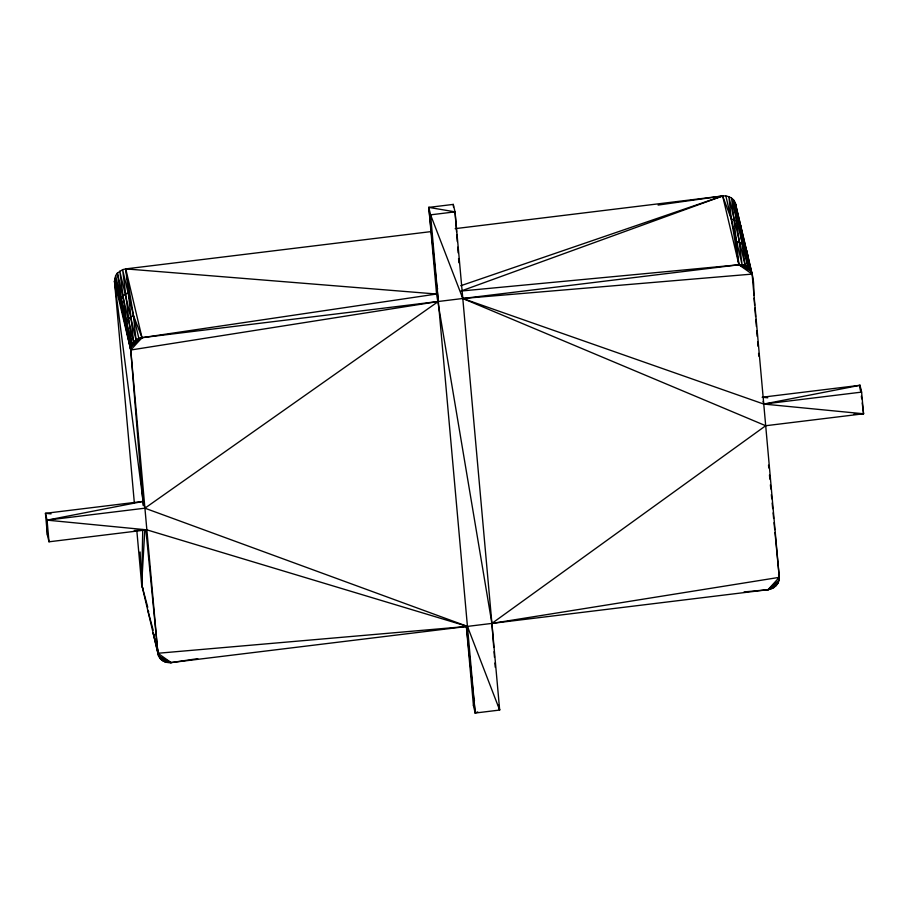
<?xml version="1.0" encoding="UTF-8"?>
<svg xmlns="http://www.w3.org/2000/svg" width="909" height="909" viewBox="0 0 909 909"><rect width="100%" height="100%" fill="white"/><g stroke="black" fill="none" stroke-linecap="round" stroke-linejoin="round"><path stroke-width="1.36" d="M142.747 529.538L141.656 584.476L158.586 656.014C160.632 660.809 166.108 663.195 171.119 662.593L768.025 589.68C774.082 588.987 779.74 583.737 779.286 577.351L752.107 274.098L735.188 202.559C733.131 197.764 727.654 195.378 722.644 195.98L455.17 228.648M143.224 505.597L130.748 350.01L125.487 324.229L117.375 273.12L122.613 269.655L125.749 268.894L431.23 231.579M134.327 502.666L114.477 281.222L115.636 275.609L117.375 273.12L133.634 341.909L131.896 344.397L130.748 350.01L157.916 653.264L158.586 656.014L171.119 662.593L197.764 658.65M144.838 530.015L141.656 584.476L147.747 607.269M493.735 647.447L491.905 623.404L436.57 294.027L437.604 288.517M436.57 294.027L125.749 268.894L133.634 341.909L138.872 338.443L142.009 337.682L436.57 294.027L428.809 207.388L453.273 204.4L455.034 211.854L499.666 710.054L475.202 713.042L473.441 705.589L474.475 700.066M125.487 324.229L128.214 318.979L133.453 315.514L125.749 268.894L142.009 337.682L130.748 350.01L114.477 281.222L143.667 505.427M114.648 278.37L130.907 347.158L142.009 337.682L738.915 264.769C755.481 262.996 753.504 284.858 753.845 295.334M767.764 397.79L762.14 397.244L859.994 385.291L861.607 392.109L863.55 413.777L765.696 425.73L491.905 623.404L779.286 577.351L774.979 532.481M456.534 231.647L455.034 211.854L428.809 207.388L438.331 301.481L144.917 508.188L47.063 520.141L45.45 513.324L143.304 501.37L144.917 508.188L467.442 626.403L499.666 710.054L498.496 705.077M438.331 301.481L130.748 350.01L120.068 301.299L115.636 275.609L131.896 344.397L142.009 337.682L133.453 315.514L136.02 339.886L142.009 337.682L133.634 341.909M778.127 582.964L768.025 589.68L744.039 591.941M128.033 292.584L122.795 296.05L120.068 301.299L114.477 281.222M776.388 585.453L768.025 589.68L779.286 577.351L778.536 574.681M466.397 625.96L475.202 713.042L477.725 711.883M774.002 587.475L768.025 589.68L779.115 580.203L778.479 577.51M752.107 274.098L738.915 264.769L731.268 218.887L722.644 195.98L461.033 291.039L738.915 264.769L745.153 265.473L739.142 223.023L735.188 202.559L752.107 274.098L462.795 298.493L430.571 214.842L428.809 207.388M460.749 285.744L722.644 195.98L738.915 264.769L751.448 271.348M143.304 501.37L47.063 520.141L47.393 534.981L49.006 541.798L146.86 529.845L467.442 626.403L157.916 653.264L153.167 633.084L154.132 634.732M462.215 296.016L462.795 298.493L763.753 404.062L859.994 385.291L860.675 390.711M658.105 205.07L722.644 195.98M455.034 211.854L430.571 214.842L475.202 713.042M763.106 401.335L763.753 404.062L861.607 392.109M853.744 414.277L863.55 413.777L862.198 402.926M134.248 530.504L146.86 529.845L47.063 520.141L49.006 541.798M763.753 404.062L863.55 413.777M51.074 513.869L45.45 513.324L47.393 534.981M164.87 661.9L171.119 662.593L157.916 653.264L145.929 530.027M736.688 241.817C749.743 243.18 747.118 259.883 749.993 268.882L738.915 264.769L731.586 198.094L747.846 266.882L738.915 264.769M162.177 660.479L171.119 662.593L160.041 658.48L159.314 655.809M462.795 298.493L765.696 425.73M142.315 587.225L143.292 588.873M148.712 611.802L147.747 610.155L153.167 630.198M153.167 633.084L158.586 653.128M749.993 268.882L733.722 200.094L742.108 264.746L725.848 195.958M745.153 265.473L728.893 196.685L731.268 218.887L737.006 221.023L740.608 225.489L747.846 266.882M138.872 338.443L122.613 269.655L131.896 344.397M136.02 339.886L119.761 271.098L126.476 321.468L130.907 347.158M735.847 205.309L736.233 209.547M861.346 396.142L861.687 398.858M768.525 465.181L768.787 467.987M769.469 474.998L769.866 479.202M770.4 484.804L770.809 489.019M771.343 494.621L771.752 498.836M772.15 503.041L772.695 508.642M773.093 512.858L773.639 518.46M774.036 522.664L774.707 529.674M859.994 385.291L860.482 390.711M453.273 204.4L453.523 207.195M466.306 625.926L473.441 705.589M136.85 530.879L141.656 584.476L140.111 551.968M754.072 298.163L754.652 305.242M754.879 308.071L755.572 316.571M755.799 319.4L756.379 326.479M756.72 330.717L757.186 336.387M757.651 342.045L757.992 346.295M758.572 353.362L758.799 356.203M494.053 651.685L494.485 657.343M494.905 663.002L495.235 667.24M456.75 234.477L457.284 241.544M457.716 247.203L458.136 252.861M458.568 258.52L458.897 262.758"/></g></svg>
